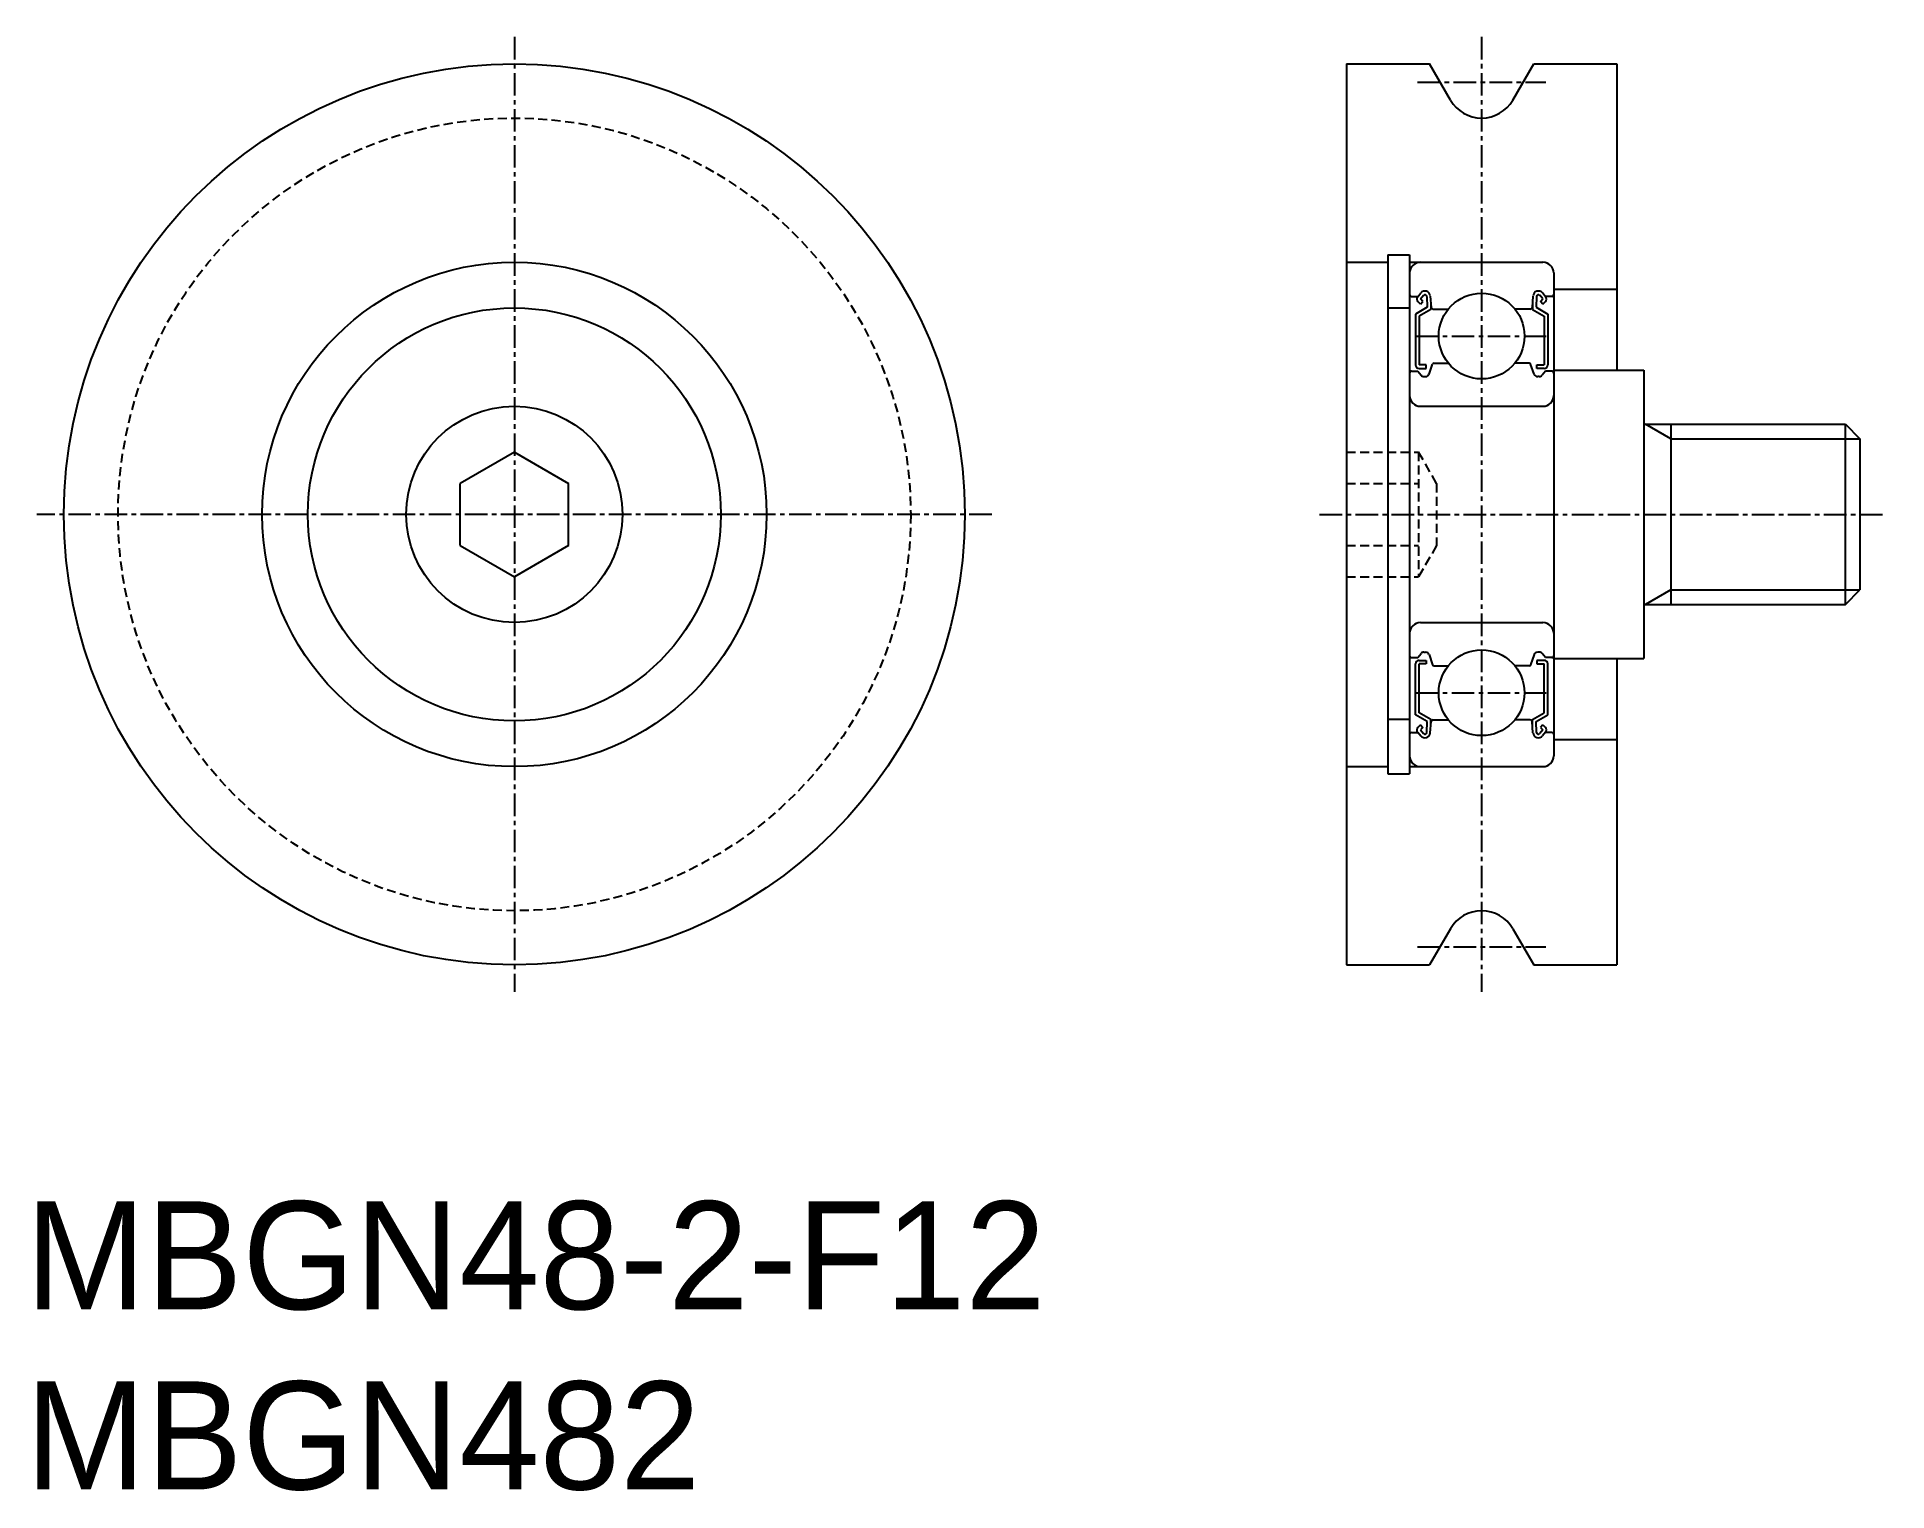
# Model space of a CAD drawing. Extents: x 3 to 106, y -4 to 77.
import ezdxf

# ---------------------------------------------------------------- set-up
doc = ezdxf.new("R2010")
doc.units = 0
doc.linetypes.add('CENTER', pattern=[2, 1.25, -0.25, 0.25, -0.25])
doc.linetypes.add('DASHED', pattern=[0.75, 0.5, -0.25])
doc.layers.get('0').update_dxf_attribs({"linetype": 'CONTINUOUS'})
doc.layers.add('CENTER', color=1, linetype='CENTER')

msp = doc.modelspace()

# ---------------------------------------------------------------- linework, layer by layer
at = {"color": 7, "linetype": 'CONTINUOUS'}
for p, q in [((75.82, 75.37), (80.43, 75.37)), ((75.82, 75.37), (75.82, 25.37)), ((81.59, 73.37), (80.43, 75.37)), ((85.05, 73.37), (86.21, 75.37)), ((86.21, 75.37), (90.82, 75.37)), ((90.82, 75.37), (90.82, 58.37)), ((90.82, 66.37), (90.82, 58.37)), ((78.12, 64.77), (79.32, 64.77)), ((78.12, 64.77), (78.12, 35.97)), ((79.32, 64.77), (79.32, 35.97)), ((75.82, 64.37), (78.12, 64.37)), ((79.32, 64.37), (86.72, 64.37)), ((87.32, 63.77), (87.32, 36.97)), ((79.77, 62.45), (79.94, 62.66)), ((86.87, 62.45), (86.7, 62.66)), ((87.32, 62.87), (90.82, 62.87)), ((78.12, 61.83), (79.32, 61.83)), ((79.42, 62.47), (79.78, 62.47)), ((80.3, 61.87), (79.65, 61.49)), ((79.92, 62.04), (79.78, 62.18)), ((80.5, 61.75), (79.85, 61.38)), ((79.92, 62.33), (80.09, 62.53)), ((80.06, 62.19), (79.92, 62.33)), ((79.92, 62.04), (80.06, 62.19)), ((80.27, 62.47), (80.3, 61.87)), ((80.47, 62.49), (80.52, 61.86)), ((80.5, 62.11), (80.5, 61.75)), ((80.62, 61.77), (81.47, 61.77)), ((86.02, 61.77), (85.17, 61.77)), ((86.17, 62.49), (86.12, 61.86)), ((86.14, 62.11), (86.14, 61.75)), ((86.14, 61.75), (86.79, 61.38)), ((86.37, 62.47), (86.34, 61.87)), ((86.34, 61.87), (86.99, 61.49)), ((86.72, 62.33), (86.55, 62.53)), ((86.58, 62.19), (86.72, 62.33)), ((86.72, 62.04), (86.58, 62.19)), ((86.72, 62.04), (86.86, 62.18)), ((87.22, 62.47), (86.86, 62.47)), ((79.65, 61.49), (79.65, 58.67)), ((79.85, 61.38), (79.85, 58.67)), ((86.79, 61.38), (86.79, 58.67)), ((86.99, 61.49), (86.99, 58.67)), ((80.25, 58.67), (79.85, 58.67)), ((80.25, 58.47), (80.25, 58.67)), ((80.4, 58.15), (80.6, 58.7)), ((80.69, 58.77), (81.47, 58.77)), ((85.95, 58.77), (85.17, 58.77)), ((86.24, 58.15), (86.04, 58.7)), ((86.39, 58.67), (86.79, 58.67)), ((86.39, 58.47), (86.39, 58.67)), ((79.42, 58.32), (79.77, 58.32)), ((79.77, 58.32), (79.96, 58.09)), ((79.85, 58.47), (80.25, 58.47)), ((80.11, 58.02), (80.21, 58.02)), ((86.79, 58.47), (86.39, 58.47)), ((86.52, 58.02), (86.43, 58.02)), ((86.87, 58.32), (86.68, 58.09)), ((87.22, 58.32), (86.87, 58.32)), ((87.32, 58.37), (92.32, 58.37)), ((92.32, 58.37), (92.32, 42.37)), ((79.92, 56.37), (86.72, 56.37)), ((92.32, 55.37), (103.51, 55.37)), ((93.82, 55.37), (93.82, 45.37)), ((103.5, 55.37), (103.5, 45.37)), ((103.51, 55.37), (104.32, 54.56)), ((104.32, 54.56), (104.32, 46.18)), ((29.63, 53.83), (26.63, 52.09)), ((29.63, 53.83), (32.63, 52.09)), ((26.63, 48.64), (26.63, 52.09)), ((32.63, 48.64), (32.63, 52.09)), ((26.63, 48.64), (29.63, 46.91)), ((32.63, 48.64), (29.63, 46.91)), ((92.32, 45.37), (103.51, 45.37)), ((103.51, 45.37), (104.32, 46.18)), ((79.92, 44.37), (86.72, 44.37)), ((79.42, 42.42), (79.77, 42.42)), ((79.77, 42.42), (79.96, 42.65)), ((79.85, 42.27), (80.25, 42.27)), ((80.11, 42.72), (80.21, 42.72)), ((80.25, 42.27), (80.25, 42.07)), ((80.4, 42.59), (80.6, 42.03)), ((86.24, 42.59), (86.04, 42.03)), ((86.79, 42.27), (86.39, 42.27)), ((86.39, 42.27), (86.39, 42.07)), ((86.52, 42.72), (86.43, 42.72)), ((86.87, 42.42), (86.68, 42.65)), ((87.22, 42.42), (86.87, 42.42)), ((87.32, 42.37), (92.32, 42.37)), ((90.82, 42.37), (90.82, 25.37)), ((90.82, 42.37), (90.82, 34.37)), ((79.65, 39.24), (79.65, 42.07)), ((80.25, 42.07), (79.85, 42.07)), ((79.85, 39.36), (79.85, 42.07)), ((80.69, 41.97), (81.47, 41.97)), ((85.95, 41.97), (85.17, 41.97)), ((86.39, 42.07), (86.79, 42.07)), ((86.79, 39.36), (86.79, 42.07)), ((86.99, 39.24), (86.99, 42.07)), ((80.3, 38.87), (79.65, 39.24)), ((80.5, 38.98), (79.85, 39.36)), ((86.14, 38.98), (86.79, 39.36)), ((86.34, 38.87), (86.99, 39.24)), ((78.12, 39), (79.32, 39)), ((79.42, 38.27), (79.78, 38.27)), ((79.77, 38.28), (79.94, 38.08)), ((79.92, 38.69), (79.78, 38.55)), ((79.92, 38.69), (80.06, 38.55)), ((80.06, 38.55), (79.92, 38.41)), ((79.92, 38.41), (80.09, 38.21)), ((80.27, 38.27), (80.3, 38.87)), ((80.47, 38.24), (80.52, 38.88)), ((80.5, 38.62), (80.5, 38.98)), ((80.62, 38.97), (81.47, 38.97)), ((86.02, 38.97), (85.17, 38.97)), ((86.17, 38.24), (86.12, 38.88)), ((86.14, 38.62), (86.14, 38.98)), ((86.37, 38.27), (86.34, 38.87)), ((86.72, 38.41), (86.55, 38.21)), ((86.72, 38.69), (86.58, 38.55)), ((86.58, 38.55), (86.72, 38.41)), ((86.87, 38.28), (86.7, 38.08)), ((86.72, 38.69), (86.86, 38.55)), ((87.22, 38.27), (86.86, 38.27)), ((87.32, 37.87), (90.82, 37.87)), ((75.82, 36.37), (78.12, 36.37)), ((78.12, 35.97), (79.32, 35.97)), ((79.32, 36.37), (86.72, 36.37)), ((81.62, 36.37), (81.62, 36.37)), ((83.32, 36.37), (83.32, 36.37)), ((81.59, 27.37), (80.43, 25.37)), ((85.05, 27.37), (86.21, 25.37)), ((75.82, 25.37), (80.43, 25.37)), ((86.21, 25.37), (90.82, 25.37))]:
    msp.add_line(p, q, dxfattribs=at)
at = {"color": 3, "linetype": 'CONTINUOUS'}
for p, q in [((93.82, 54.56), (92.41, 55.37)), ((93.82, 54.56), (104.32, 54.56)), ((93.82, 46.18), (92.41, 45.37)), ((93.82, 46.18), (104.32, 46.18))]:
    msp.add_line(p, q, dxfattribs=at)
at = {"color": 3, "linetype": 'DASHED'}
for p, q in [((75.82, 53.83), (79.82, 53.83)), ((80.82, 52.09), (79.82, 53.83)), ((79.82, 53.83), (79.82, 46.91)), ((75.82, 52.09), (79.82, 52.09)), ((80.82, 52.09), (80.82, 48.64)), ((75.82, 48.64), (79.82, 48.64)), ((80.82, 48.64), (79.82, 46.91)), ((75.82, 46.91), (79.82, 46.91))]:
    msp.add_line(p, q, dxfattribs=at)
at = {"color": 7, "linetype": 'CONTINUOUS'}
for centre, radius in [((29.63, 50.37), 25), ((29.63, 50.37), 14), ((83.32, 60.27), 2.38), ((29.63, 50.37), 11.46), ((29.63, 50.37), 6), ((83.32, 40.47), 2.38)]:
    msp.add_circle(centre, radius, dxfattribs=at)
at = {"color": 3, "linetype": 'DASHED'}
msp.add_circle((29.63, 50.37), 22, dxfattribs=at)
at = {"color": 7, "linetype": 'CONTINUOUS'}
for centre, radius, start, end in [((83.32, 74.37), 2, 210, 330), ((79.92, 63.77), 0.6, 90, 180), ((86.72, 63.77), 0.6, 0, 90), ((80.17, 62.47), 0.3, 4.9354, 140.137), ((86.47, 62.47), 0.3, 39.863, 175.0646), ((79.42, 62.57), 0.1, 180, 270), ((79.92, 62.33), 0.2, 140.137, 225.002), ((80.17, 62.46), 0.1, 3.1017, 139.9503), ((80.62, 61.87), 0.1, 184.9354, 270), ((86.02, 61.87), 0.1, 270, 355.0646), ((86.47, 62.46), 0.1, 40.0497, 176.8983), ((86.72, 62.33), 0.2, 314.998, 39.863), ((87.22, 62.57), 0.1, 270, 0), ((79.85, 58.67), 0.2, 180, 270), ((80.69, 58.67), 0.1, 90, 159.9916), ((85.95, 58.67), 0.1, 20.0084, 90), ((86.79, 58.67), 0.2, 270, 0), ((79.42, 58.22), 0.1, 90, 180.8103), ((80.11, 58.22), 0.2, 219.9762, 270), ((80.21, 58.22), 0.2, 270, 339.9916), ((86.43, 58.22), 0.2, 200.0084, 270), ((86.52, 58.22), 0.2, 270, 320.0238), ((87.22, 58.22), 0.1, 359.1897, 90), ((79.92, 56.97), 0.6, 180, 270), ((86.72, 56.97), 0.6, 270, 0), ((79.92, 43.77), 0.6, 90, 180), ((86.72, 43.77), 0.6, 0, 90), ((79.42, 42.52), 0.1, 179.1897, 270), ((79.85, 42.07), 0.2, 90, 180), ((80.11, 42.52), 0.2, 90, 140.0238), ((80.21, 42.52), 0.2, 20.0084, 90), ((86.43, 42.52), 0.2, 90, 159.9916), ((86.52, 42.52), 0.2, 39.9762, 90), ((86.79, 42.07), 0.2, 0, 90), ((87.22, 42.52), 0.1, 270, 0.8103), ((80.69, 42.07), 0.1, 200.0084, 270), ((85.95, 42.07), 0.1, 270, 339.9916), ((79.42, 38.17), 0.1, 90, 180), ((79.92, 38.41), 0.2, 134.998, 219.863), ((80.17, 38.27), 0.3, 219.863, 355.0646), ((80.17, 38.27), 0.1, 220.0497, 356.8983), ((80.62, 38.87), 0.1, 90, 175.0646), ((86.02, 38.87), 0.1, 4.9354, 90), ((86.47, 38.27), 0.3, 184.9354, 320.137), ((86.47, 38.27), 0.1, 183.1017, 319.9503), ((86.72, 38.41), 0.2, 320.137, 45.002), ((87.22, 38.17), 0.1, 0, 90), ((79.92, 36.97), 0.6, 180, 270), ((86.72, 36.97), 0.6, 270, 0), ((83.32, 26.37), 2, 30, 150)]:
    msp.add_arc(centre, radius, start, end, dxfattribs=at)
at = {"layer": 'CENTER', "color": 1, "linetype": 'CENTER'}
for p, q in [((29.63, 76.87), (29.63, 23.87)), ((83.32, 76.87), (83.32, 23.87)), ((79.76, 74.37), (86.88, 74.37)), ((79.66, 60.27), (86.98, 60.27)), ((56.13, 50.37), (3.13, 50.37)), ((74.32, 50.37), (105.82, 50.37)), ((79.66, 40.47), (86.98, 40.47)), ((79.76, 26.37), (86.88, 26.37))]:
    msp.add_line(p, q, dxfattribs=at)

# ---------------------------------------------------------------- texts
at = {"color": 7, "linetype": 'CONTINUOUS'}
for s, p in [('MBGN48-2-F12', (2.5, 6.25)), ('MBGN482', (2.5, -3.75))]:
    msp.add_text(s, height=6, dxfattribs=at).set_placement(p)

doc.saveas('drawing.dxf')
